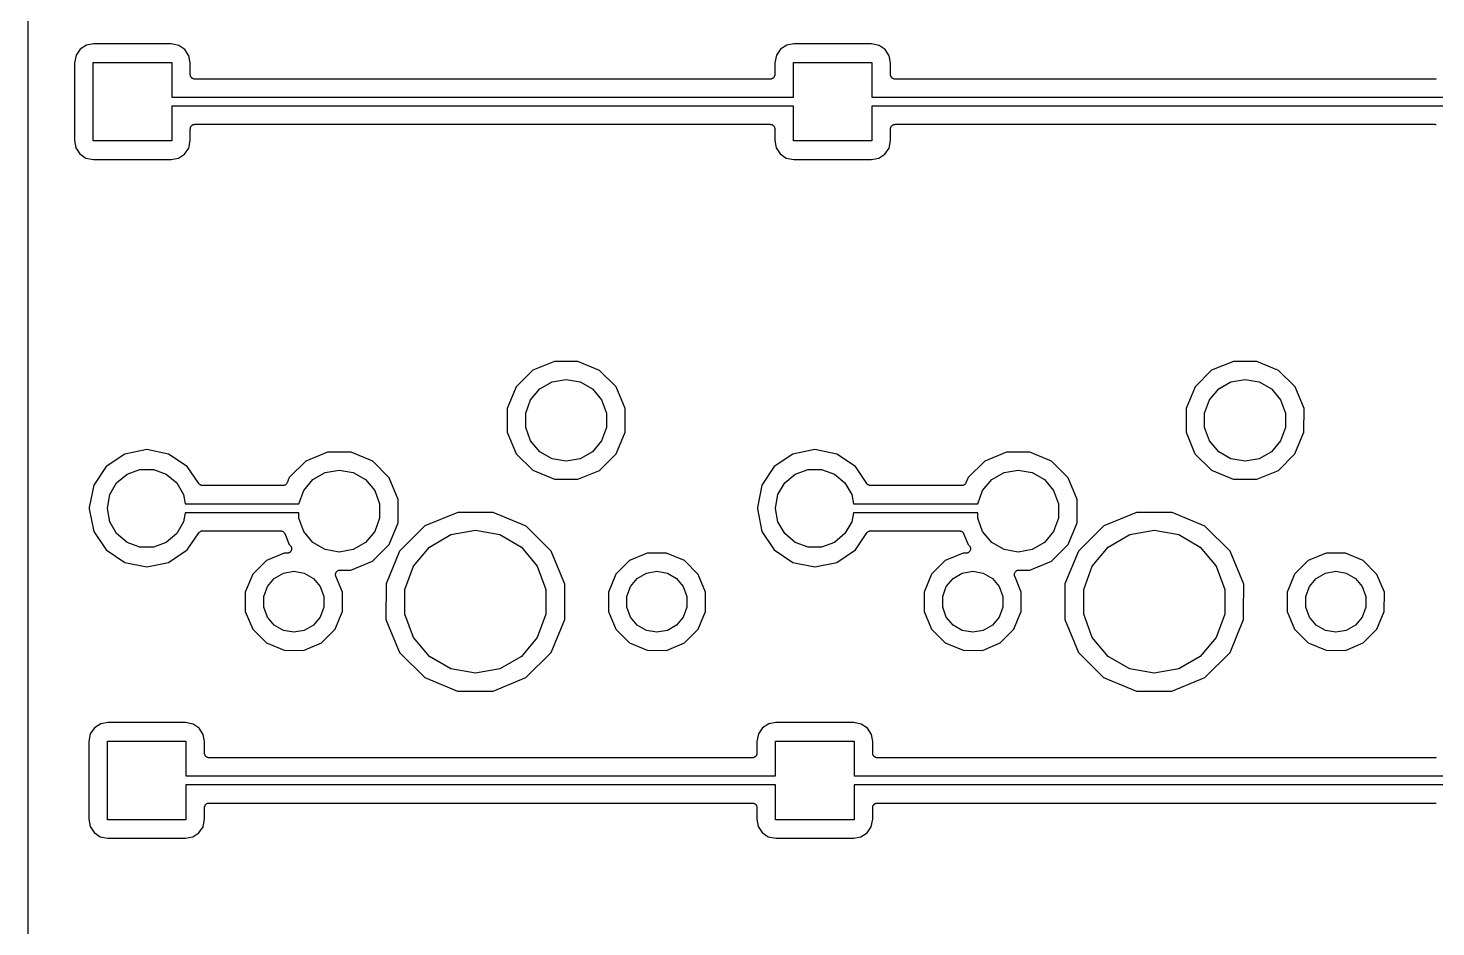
# Model space of a CAD drawing. Extents: x 37 to 156, y -136 to -20.
# Drawn here: x 37.48 to 76.88, y -78.1 to -52.94 of the extents above; entities that cross this region are included whole.
import ezdxf

# ---------------------------------------------------------------- set-up
doc = ezdxf.new("R2010")
doc.units = 0
doc.header["$MEASUREMENT"] = 0
doc.layers.add('BLACK', color=7, linetype='CONTINUOUS')

msp = doc.modelspace()

# ---------------------------------------------------------------- linework, layer by layer
at = {"layer": 'Black'}
for p, q in [((37.483, -53.9), (37.483, -47.346)), ((38.9389, -53.5288), (38.8229, -53.6985)), ((39.1125, -53.4171), (38.9389, -53.5288)), ((39.3118, -53.3796), (39.1125, -53.4171)), ((41.4873, -53.3796), (39.3118, -53.3796)), ((41.7015, -53.4229), (41.4873, -53.3796)), ((41.8712, -53.5389), (41.7015, -53.4229)), ((41.9829, -53.7125), (41.8712, -53.5389)), ((58.5389, -53.5288), (58.4229, -53.6985)), ((58.7125, -53.4171), (58.5389, -53.5288)), ((58.9118, -53.3796), (58.7125, -53.4171)), ((61.0873, -53.3796), (58.9118, -53.3796)), ((61.3015, -53.4229), (61.0873, -53.3796)), ((61.4712, -53.5389), (61.3015, -53.4229)), ((61.5829, -53.7125), (61.4712, -53.5389)), ((37.483, -64.2721), (37.483, -53.9)), ((38.8229, -53.6985), (38.7796, -53.9127)), ((38.7796, -53.9127), (38.7796, -56.0882)), ((39.3, -56.1), (39.3, -53.9)), ((39.3, -53.9), (41.5, -53.9)), ((41.5, -53.9), (41.5, -54.875)), ((42.0204, -53.9118), (41.9829, -53.7125)), ((42.0204, -54.24), (42.0204, -53.9118)), ((58.4229, -53.6985), (58.3796, -53.9127)), ((58.3796, -53.9127), (58.3796, -54.24)), ((58.9, -54.875), (58.9, -53.9)), ((58.9, -53.9), (61.1, -53.9)), ((61.1, -53.9), (61.1, -54.875)), ((61.6204, -53.9118), (61.5829, -53.7125)), ((61.6204, -54.24), (61.6204, -53.9118)), ((42.0224, -54.2509), (42.0204, -54.24)), ((42.0224, -54.2621), (42.0224, -54.2509)), ((42.0262, -54.2725), (42.0224, -54.2621)), ((42.0281, -54.2834), (42.0262, -54.2725)), ((42.0337, -54.2931), (42.0281, -54.2834)), ((42.0375, -54.3035), (42.0337, -54.2931)), ((42.0446, -54.312), (42.0375, -54.3035)), ((42.0502, -54.3216), (42.0446, -54.312)), ((42.0587, -54.3288), (42.0502, -54.3216)), ((42.0658, -54.3373), (42.0587, -54.3288)), ((42.0754, -54.3428), (42.0658, -54.3373)), ((42.0839, -54.35), (42.0754, -54.3428)), ((42.0944, -54.3538), (42.0839, -54.35)), ((42.104, -54.3593), (42.0944, -54.3538)), ((42.1149, -54.3613), (42.104, -54.3593)), ((42.1254, -54.3651), (42.1149, -54.3613)), ((42.1365, -54.3651), (42.1254, -54.3651)), ((42.1474, -54.367), (42.1365, -54.3651)), ((58.2526, -54.367), (42.1474, -54.367)), ((58.2635, -54.3651), (58.2526, -54.367)), ((58.2746, -54.3651), (58.2635, -54.3651)), ((58.2851, -54.3613), (58.2746, -54.3651)), ((58.296, -54.3593), (58.2851, -54.3613)), ((58.3056, -54.3538), (58.296, -54.3593)), ((58.3161, -54.35), (58.3056, -54.3538)), ((58.3246, -54.3428), (58.3161, -54.35)), ((58.3342, -54.3373), (58.3246, -54.3428)), ((58.3413, -54.3288), (58.3342, -54.3373)), ((58.3498, -54.3216), (58.3413, -54.3288)), ((58.3554, -54.312), (58.3498, -54.3216)), ((58.3625, -54.3035), (58.3554, -54.312)), ((58.3663, -54.2931), (58.3625, -54.3035)), ((58.3719, -54.2834), (58.3663, -54.2931)), ((58.3738, -54.2725), (58.3719, -54.2834)), ((58.3776, -54.2621), (58.3738, -54.2725)), ((58.3796, -54.24), (58.3776, -54.2509)), ((58.3776, -54.2509), (58.3776, -54.2621)), ((61.6224, -54.2509), (61.6204, -54.24)), ((61.6224, -54.2621), (61.6224, -54.2509)), ((61.6262, -54.2725), (61.6224, -54.2621)), ((61.6281, -54.2834), (61.6262, -54.2725)), ((61.6337, -54.2931), (61.6281, -54.2834)), ((61.6375, -54.3035), (61.6337, -54.2931)), ((61.6446, -54.312), (61.6375, -54.3035)), ((61.6502, -54.3216), (61.6446, -54.312)), ((61.6587, -54.3288), (61.6502, -54.3216)), ((61.6658, -54.3373), (61.6587, -54.3288)), ((61.6754, -54.3428), (61.6658, -54.3373)), ((61.6839, -54.35), (61.6754, -54.3428)), ((61.6944, -54.3538), (61.6839, -54.35)), ((61.704, -54.3593), (61.6944, -54.3538)), ((61.7149, -54.3613), (61.704, -54.3593)), ((61.7254, -54.3651), (61.7149, -54.3613)), ((61.7365, -54.3651), (61.7254, -54.3651)), ((61.7474, -54.367), (61.7365, -54.3651)), ((76.8526, -54.367), (61.7474, -54.367)), ((76.8635, -54.3651), (76.8526, -54.367)), ((76.8746, -54.3651), (76.8635, -54.3651)), ((76.8851, -54.3613), (76.8746, -54.3651)), ((41.5, -54.875), (58.9, -54.875)), ((58.9, -55.125), (41.5, -55.125)), ((41.5, -55.125), (41.5, -56.1)), ((58.9, -56.1), (58.9, -55.125)), ((61.1, -54.875), (77.5, -54.875)), ((77.5, -55.125), (61.1, -55.125)), ((61.1, -55.125), (61.1, -56.1)), ((42.0204, -55.76), (42.0224, -55.7491)), ((42.0204, -56.0873), (42.0204, -55.76)), ((42.0224, -55.7379), (42.0262, -55.7275)), ((42.0224, -55.7491), (42.0224, -55.7379)), ((42.0262, -55.7275), (42.0281, -55.7166)), ((42.0281, -55.7166), (42.0337, -55.7069)), ((42.0337, -55.7069), (42.0375, -55.6965)), ((42.0375, -55.6965), (42.0446, -55.688)), ((42.0446, -55.688), (42.0502, -55.6784)), ((42.0502, -55.6784), (42.0587, -55.6712)), ((42.0587, -55.6712), (42.0658, -55.6627)), ((42.0658, -55.6627), (42.0754, -55.6572)), ((42.0754, -55.6572), (42.0839, -55.65)), ((42.0839, -55.65), (42.0944, -55.6462)), ((42.0944, -55.6462), (42.104, -55.6407)), ((42.104, -55.6407), (42.1149, -55.6387)), ((42.1149, -55.6387), (42.1254, -55.6349)), ((42.1254, -55.6349), (42.1365, -55.6349)), ((42.1365, -55.6349), (42.1474, -55.633)), ((42.1474, -55.633), (58.2526, -55.633)), ((58.2526, -55.633), (58.2635, -55.6349)), ((58.2635, -55.6349), (58.2746, -55.6349)), ((58.2746, -55.6349), (58.2851, -55.6387)), ((58.2851, -55.6387), (58.296, -55.6407)), ((58.296, -55.6407), (58.3056, -55.6462)), ((58.3056, -55.6462), (58.3161, -55.65)), ((58.3161, -55.65), (58.3246, -55.6572)), ((58.3246, -55.6572), (58.3342, -55.6627)), ((58.3342, -55.6627), (58.3413, -55.6712)), ((58.3413, -55.6712), (58.3498, -55.6784)), ((58.3498, -55.6784), (58.3554, -55.688)), ((58.3554, -55.688), (58.3625, -55.6965)), ((58.3625, -55.6965), (58.3663, -55.7069)), ((58.3663, -55.7069), (58.3719, -55.7166)), ((58.3719, -55.7166), (58.3738, -55.7275)), ((58.3738, -55.7275), (58.3776, -55.7379)), ((58.3776, -55.7379), (58.3776, -55.7491)), ((58.3776, -55.7491), (58.3796, -55.76)), ((58.3796, -55.76), (58.3796, -56.0882)), ((61.6204, -55.76), (61.6224, -55.7491)), ((61.6204, -56.0873), (61.6204, -55.76)), ((61.6224, -55.7379), (61.6262, -55.7275)), ((61.6224, -55.7491), (61.6224, -55.7379)), ((61.6262, -55.7275), (61.6281, -55.7166)), ((61.6281, -55.7166), (61.6337, -55.7069)), ((61.6337, -55.7069), (61.6375, -55.6965)), ((61.6375, -55.6965), (61.6446, -55.688)), ((61.6446, -55.688), (61.6502, -55.6784)), ((61.6502, -55.6784), (61.6587, -55.6712)), ((61.6587, -55.6712), (61.6658, -55.6627)), ((61.6658, -55.6627), (61.6754, -55.6572)), ((61.6754, -55.6572), (61.6839, -55.65)), ((61.6839, -55.65), (61.6944, -55.6462)), ((61.6944, -55.6462), (61.704, -55.6407)), ((61.704, -55.6407), (61.7149, -55.6387)), ((61.7149, -55.6387), (61.7254, -55.6349)), ((61.7254, -55.6349), (61.7365, -55.6349)), ((61.7365, -55.6349), (61.7474, -55.633)), ((61.7474, -55.633), (76.8526, -55.633)), ((76.8526, -55.633), (76.8635, -55.6349)), ((76.8635, -55.6349), (76.8746, -55.6349)), ((76.8746, -55.6349), (76.8851, -55.6387)), ((38.7796, -56.0882), (38.8171, -56.2875)), ((38.8171, -56.2875), (38.9288, -56.4611)), ((41.5, -56.1), (39.3, -56.1)), ((41.8611, -56.4712), (41.9771, -56.3015)), ((41.9771, -56.3015), (42.0204, -56.0873)), ((58.3796, -56.0882), (58.4171, -56.2875)), ((58.4171, -56.2875), (58.5288, -56.4611)), ((61.1, -56.1), (58.9, -56.1)), ((61.4611, -56.4712), (61.5771, -56.3015)), ((61.5771, -56.3015), (61.6204, -56.0873)), ((38.9288, -56.4611), (39.0985, -56.5771)), ((39.0985, -56.5771), (39.3127, -56.6204)), ((39.3127, -56.6204), (41.4882, -56.6204)), ((41.4882, -56.6204), (41.6875, -56.5829)), ((41.6875, -56.5829), (41.8611, -56.4712)), ((58.5288, -56.4611), (58.6985, -56.5771)), ((58.6985, -56.5771), (58.9127, -56.6204)), ((58.9127, -56.6204), (61.0882, -56.6204)), ((61.0882, -56.6204), (61.2875, -56.5829)), ((61.2875, -56.5829), (61.4611, -56.4712)), ((51.606, -62.5195), (51.1412, -62.9836)), ((52.213, -62.2687), (51.606, -62.5195)), ((52.8698, -62.2693), (52.213, -62.2687)), ((53.4764, -62.5212), (52.8698, -62.2693)), ((53.9405, -62.986), (53.4764, -62.5212)), ((70.606, -62.5195), (70.1412, -62.9836)), ((71.213, -62.2687), (70.606, -62.5195)), ((71.8698, -62.2693), (71.213, -62.2687)), ((72.4764, -62.5212), (71.8698, -62.2693)), ((72.9405, -62.986), (72.4764, -62.5212)), ((51.1412, -62.9836), (50.8893, -63.5902)), ((51.8025, -63.0411), (52.1476, -62.8418)), ((52.1476, -62.8418), (52.54, -62.7726)), ((52.54, -62.7726), (52.9324, -62.8418)), ((52.9324, -62.8418), (53.2775, -63.0411)), ((54.1913, -63.593), (53.9405, -62.986)), ((70.1412, -62.9836), (69.8893, -63.5902)), ((70.8025, -63.0411), (71.1476, -62.8418)), ((71.1476, -62.8418), (71.54, -62.7726)), ((71.54, -62.7726), (71.9324, -62.8418)), ((71.9324, -62.8418), (72.2775, -63.0411)), ((73.1913, -63.593), (72.9405, -62.986)), ((51.4101, -63.7208), (51.5464, -63.3463)), ((51.5464, -63.3463), (51.8025, -63.0411)), ((53.2775, -63.0411), (53.5336, -63.3463)), ((53.5336, -63.3463), (53.6699, -63.7208)), ((70.4101, -63.7208), (70.5464, -63.3463)), ((70.5464, -63.3463), (70.8025, -63.0411)), ((72.2775, -63.0411), (72.5336, -63.3463)), ((72.5336, -63.3463), (72.6699, -63.7208)), ((50.8893, -63.5902), (50.8887, -64.247)), ((51.4101, -64.1192), (51.4101, -63.7208)), ((53.6699, -63.7208), (53.6699, -64.1192)), ((54.1907, -64.2498), (54.1913, -63.593)), ((69.8893, -63.5902), (69.8887, -64.247)), ((70.4101, -64.1192), (70.4101, -63.7208)), ((72.6699, -63.7208), (72.6699, -64.1192)), ((73.1907, -64.2498), (73.1913, -63.593)), ((51.5464, -64.4937), (51.4101, -64.1192)), ((53.6699, -64.1192), (53.5336, -64.4937)), ((70.5464, -64.4937), (70.4101, -64.1192)), ((72.6699, -64.1192), (72.5336, -64.4937)), ((37.483, -66.346), (37.483, -64.2721)), ((50.8887, -64.247), (51.1395, -64.854)), ((51.8025, -64.7989), (51.5464, -64.4937)), ((53.5336, -64.4937), (53.2775, -64.7989)), ((53.9388, -64.8564), (54.1907, -64.2498)), ((69.8887, -64.247), (70.1395, -64.854)), ((70.8025, -64.7989), (70.5464, -64.4937)), ((72.5336, -64.4937), (72.2775, -64.7989)), ((72.9388, -64.8564), (73.1907, -64.2498)), ((40.1856, -64.8627), (39.6647, -65.2107)), ((40.8, -64.7405), (40.1856, -64.8627)), ((41.4144, -64.8627), (40.8, -64.7405)), ((41.9353, -65.2107), (41.4144, -64.8627)), ((45.863, -64.8087), (45.256, -65.0595)), ((46.5198, -64.8093), (45.863, -64.8087)), ((47.1264, -65.0612), (46.5198, -64.8093)), ((51.1395, -64.854), (51.6036, -65.3188)), ((52.1476, -64.9982), (51.8025, -64.7989)), ((52.54, -65.0674), (52.1476, -64.9982)), ((52.9324, -64.9982), (52.54, -65.0674)), ((53.2775, -64.7989), (52.9324, -64.9982)), ((53.474, -65.3205), (53.9388, -64.8564)), ((58.8856, -64.8627), (58.3647, -65.2107)), ((59.5, -64.7405), (58.8856, -64.8627)), ((60.1144, -64.8627), (59.5, -64.7405)), ((60.6353, -65.2107), (60.1144, -64.8627)), ((64.863, -64.8087), (64.256, -65.0595)), ((65.5198, -64.8093), (64.863, -64.8087)), ((66.1264, -65.0612), (65.5198, -64.8093)), ((70.1395, -64.854), (70.6036, -65.3188)), ((71.1476, -64.9982), (70.8025, -64.7989)), ((71.54, -65.0674), (71.1476, -64.9982)), ((71.9324, -64.9982), (71.54, -65.0674)), ((72.2775, -64.7989), (71.9324, -64.9982)), ((72.474, -65.3205), (72.9388, -64.8564)), ((39.6647, -65.2107), (39.3167, -65.7316)), ((40.25, -65.4232), (40.609, -65.2925)), ((40.609, -65.2925), (40.991, -65.2925)), ((40.991, -65.2925), (41.35, -65.4232)), ((42.2559, -65.6906), (41.9353, -65.2107)), ((45.256, -65.0595), (44.7912, -65.5236)), ((45.4525, -65.5811), (45.7976, -65.3818)), ((45.7976, -65.3818), (46.19, -65.3126)), ((46.19, -65.3126), (46.5824, -65.3818)), ((46.5824, -65.3818), (46.9275, -65.5811)), ((47.5905, -65.526), (47.1264, -65.0612)), ((51.6036, -65.3188), (52.2102, -65.5707)), ((52.867, -65.5713), (53.474, -65.3205)), ((58.3647, -65.2107), (58.0167, -65.7316)), ((58.95, -65.4232), (59.309, -65.2925)), ((59.309, -65.2925), (59.691, -65.2925)), ((59.691, -65.2925), (60.05, -65.4232)), ((60.9559, -65.6906), (60.6353, -65.2107)), ((64.256, -65.0595), (63.7912, -65.5236)), ((64.4525, -65.5811), (64.7976, -65.3818)), ((64.7976, -65.3818), (65.19, -65.3126)), ((65.19, -65.3126), (65.5824, -65.3818)), ((65.5824, -65.3818), (65.9275, -65.5811)), ((66.5905, -65.526), (66.1264, -65.0612)), ((70.6036, -65.3188), (71.2102, -65.5707)), ((71.867, -65.5713), (72.474, -65.3205)), ((39.3167, -65.7316), (39.192, -66.3585)), ((39.7663, -65.9996), (39.9574, -65.6687)), ((39.9574, -65.6687), (40.25, -65.4232)), ((41.35, -65.4232), (41.6426, -65.6687)), ((41.6426, -65.6687), (41.8337, -65.9996)), ((42.2683, -65.7035), (42.2559, -65.6906)), ((42.2798, -65.7173), (42.2683, -65.7035)), ((42.2835, -65.7194), (42.2798, -65.7173)), ((42.2864, -65.7224), (42.2835, -65.7194)), ((42.3025, -65.7304), (42.2864, -65.7224)), ((42.318, -65.7393), (42.3025, -65.7304)), ((42.3222, -65.7401), (42.318, -65.7393)), ((42.3259, -65.7419), (42.3222, -65.7401)), ((42.3438, -65.7439), (42.3259, -65.7419)), ((42.3615, -65.747), (42.3438, -65.7439)), ((44.6136, -65.747), (42.3615, -65.747)), ((44.6218, -65.7456), (44.6136, -65.747)), ((44.6301, -65.7459), (44.6218, -65.7456)), ((44.6433, -65.7418), (44.6301, -65.7459)), ((44.657, -65.7393), (44.6433, -65.7418)), ((44.6642, -65.7352), (44.657, -65.7393)), ((44.6722, -65.7327), (44.6642, -65.7352)), ((44.6832, -65.7242), (44.6722, -65.7327)), ((44.6952, -65.7173), (44.6832, -65.7242)), ((44.7006, -65.7109), (44.6952, -65.7173)), ((44.7072, -65.7059), (44.7006, -65.7109)), ((44.7147, -65.6942), (44.7072, -65.7059)), ((44.7236, -65.6835), (44.7147, -65.6942)), ((44.7264, -65.6757), (44.7236, -65.6835)), ((44.7309, -65.6687), (44.7264, -65.6757)), ((44.7912, -65.5236), (44.7309, -65.6687)), ((45.1964, -65.8863), (45.4525, -65.5811)), ((46.9275, -65.5811), (47.1836, -65.8863)), ((47.8413, -66.133), (47.5905, -65.526)), ((52.2102, -65.5707), (52.867, -65.5713)), ((58.0167, -65.7316), (57.892, -66.3585)), ((58.4663, -65.9996), (58.6574, -65.6687)), ((58.6574, -65.6687), (58.95, -65.4232)), ((60.05, -65.4232), (60.3426, -65.6687)), ((60.3426, -65.6687), (60.5337, -65.9996)), ((60.9683, -65.7035), (60.9559, -65.6906)), ((60.9798, -65.7173), (60.9683, -65.7035)), ((60.9835, -65.7194), (60.9798, -65.7173)), ((60.9864, -65.7224), (60.9835, -65.7194)), ((61.0025, -65.7304), (60.9864, -65.7224)), ((61.018, -65.7393), (61.0025, -65.7304)), ((61.0222, -65.7401), (61.018, -65.7393)), ((61.0259, -65.7419), (61.0222, -65.7401)), ((61.0438, -65.7439), (61.0259, -65.7419)), ((61.0615, -65.747), (61.0438, -65.7439)), ((63.6136, -65.747), (61.0615, -65.747)), ((63.6218, -65.7456), (63.6136, -65.747)), ((63.6301, -65.7459), (63.6218, -65.7456)), ((63.6433, -65.7418), (63.6301, -65.7459)), ((63.657, -65.7393), (63.6433, -65.7418)), ((63.6642, -65.7352), (63.657, -65.7393)), ((63.6722, -65.7327), (63.6642, -65.7352)), ((63.6832, -65.7242), (63.6722, -65.7327)), ((63.6952, -65.7173), (63.6832, -65.7242)), ((63.7006, -65.7109), (63.6952, -65.7173)), ((63.7072, -65.7059), (63.7006, -65.7109)), ((63.7147, -65.6942), (63.7072, -65.7059)), ((63.7236, -65.6835), (63.7147, -65.6942)), ((63.7264, -65.6757), (63.7236, -65.6835)), ((63.7309, -65.6687), (63.7264, -65.6757)), ((63.7912, -65.5236), (63.7309, -65.6687)), ((64.1964, -65.8863), (64.4525, -65.5811)), ((65.9275, -65.5811), (66.1836, -65.8863)), ((66.8413, -66.133), (66.5905, -65.526)), ((71.2102, -65.5707), (71.867, -65.5713)), ((39.7, -66.3758), (39.7663, -65.9996)), ((41.8337, -65.9996), (41.8787, -66.255)), ((45.0622, -66.255), (45.1964, -65.8863)), ((47.1836, -65.8863), (47.3199, -66.2608)), ((47.8411, -66.3459), (47.8413, -66.133)), ((58.4, -66.3758), (58.4663, -65.9996)), ((60.5337, -65.9996), (60.5787, -66.255)), ((64.0622, -66.255), (64.1964, -65.8863)), ((66.1836, -65.8863), (66.3199, -66.2608)), ((66.8411, -66.3459), (66.8413, -66.133)), ((37.483, -83.2721), (37.483, -66.346)), ((39.192, -66.3585), (39.192, -66.4015)), ((39.192, -66.4015), (39.3167, -67.0284)), ((39.7, -66.3842), (39.7, -66.3758)), ((39.7663, -66.7604), (39.7, -66.3842)), ((41.8787, -66.505), (41.8337, -66.7604)), ((41.8787, -66.255), (45.0622, -66.255)), ((45.0601, -66.505), (41.8787, -66.505)), ((45.0601, -66.6592), (45.0601, -66.505)), ((47.3199, -66.2608), (47.3199, -66.6592)), ((47.8407, -66.7898), (47.8411, -66.3459)), ((49.5045, -66.4977), (48.5846, -66.8778)), ((50.4998, -66.4985), (49.5045, -66.4977)), ((51.4191, -66.8802), (50.4998, -66.4985)), ((57.892, -66.3585), (57.892, -66.4015)), ((57.892, -66.4015), (58.0167, -67.0284)), ((58.4, -66.3842), (58.4, -66.3758)), ((58.4663, -66.7604), (58.4, -66.3842)), ((60.5787, -66.505), (60.5337, -66.7604)), ((60.5787, -66.255), (64.0622, -66.255)), ((64.0601, -66.505), (60.5787, -66.505)), ((64.0601, -66.6592), (64.0601, -66.505)), ((66.3199, -66.2608), (66.3199, -66.6592)), ((66.8407, -66.7898), (66.8411, -66.3459)), ((68.5045, -66.4977), (67.5846, -66.8778)), ((69.4998, -66.4985), (68.5045, -66.4977)), ((70.4191, -66.8802), (69.4998, -66.4985)), ((39.9574, -67.0913), (39.7663, -66.7604)), ((41.8337, -66.7604), (41.6426, -67.0913)), ((45.1964, -67.0337), (45.0601, -66.6592)), ((47.3199, -66.6592), (47.1836, -67.0337)), ((47.5888, -67.3964), (47.8407, -66.7898)), ((48.5846, -66.8778), (47.8802, -67.5809)), ((52.1222, -67.5846), (51.4191, -66.8802)), ((58.6574, -67.0913), (58.4663, -66.7604)), ((60.5337, -66.7604), (60.3426, -67.0913)), ((64.1964, -67.0337), (64.0601, -66.6592)), ((66.3199, -66.6592), (66.1836, -67.0337)), ((66.5888, -67.3964), (66.8407, -66.7898)), ((67.5846, -66.8778), (66.8802, -67.5809)), ((71.1222, -67.5846), (70.4191, -66.8802)), ((39.3167, -67.0284), (39.6647, -67.5493)), ((40.25, -67.3368), (39.9574, -67.0913)), ((40.609, -67.4675), (40.25, -67.3368)), ((41.35, -67.3368), (40.991, -67.4675)), ((41.6426, -67.0913), (41.35, -67.3368)), ((41.9353, -67.5493), (42.2559, -67.0694)), ((42.2559, -67.0694), (42.2683, -67.0565)), ((42.2683, -67.0565), (42.2798, -67.0427)), ((42.2798, -67.0427), (42.2835, -67.0406)), ((42.2835, -67.0406), (42.2864, -67.0376)), ((42.2864, -67.0376), (42.3025, -67.0296)), ((42.3025, -67.0296), (42.318, -67.0207)), ((42.318, -67.0207), (42.3222, -67.0199)), ((42.3222, -67.0199), (42.3259, -67.0181)), ((42.3259, -67.0181), (42.3438, -67.0161)), ((42.3438, -67.0161), (42.3615, -67.013)), ((42.3615, -67.013), (44.5472, -67.013)), ((44.5472, -67.013), (44.5555, -67.0145)), ((44.5555, -67.0145), (44.5639, -67.0141)), ((44.5639, -67.0141), (44.577, -67.0183)), ((44.577, -67.0183), (44.5906, -67.0207)), ((44.5906, -67.0207), (44.5979, -67.0249)), ((44.5979, -67.0249), (44.6059, -67.0274)), ((44.6059, -67.0274), (44.6169, -67.0358)), ((44.6169, -67.0358), (44.6288, -67.0427)), ((44.6288, -67.0427), (44.6342, -67.0492)), ((44.6342, -67.0492), (44.6409, -67.0543)), ((44.6409, -67.0543), (44.6483, -67.0659)), ((44.6483, -67.0659), (44.6572, -67.0765)), ((44.6572, -67.0765), (44.66, -67.0844)), ((44.66, -67.0844), (44.6645, -67.0915)), ((44.6645, -67.0915), (44.7895, -67.394)), ((45.4525, -67.3389), (45.1964, -67.0337)), ((45.7976, -67.5382), (45.4525, -67.3389)), ((46.9275, -67.3389), (46.5824, -67.5382)), ((47.1836, -67.0337), (46.9275, -67.3389)), ((48.7134, -67.4667), (49.3154, -67.1192)), ((49.3154, -67.1192), (50, -66.9985)), ((50, -66.9985), (50.6846, -67.1192)), ((50.6846, -67.1192), (51.2865, -67.4667)), ((58.0167, -67.0284), (58.3647, -67.5493)), ((58.95, -67.3368), (58.6574, -67.0913)), ((59.309, -67.4675), (58.95, -67.3368)), ((60.05, -67.3368), (59.691, -67.4675)), ((60.3426, -67.0913), (60.05, -67.3368)), ((60.6353, -67.5493), (60.9559, -67.0694)), ((60.9559, -67.0694), (60.9683, -67.0565)), ((60.9683, -67.0565), (60.9798, -67.0427)), ((60.9798, -67.0427), (60.9835, -67.0406)), ((60.9835, -67.0406), (60.9864, -67.0376)), ((60.9864, -67.0376), (61.0025, -67.0296)), ((61.0025, -67.0296), (61.018, -67.0207)), ((61.018, -67.0207), (61.0222, -67.0199)), ((61.0222, -67.0199), (61.0259, -67.0181)), ((61.0259, -67.0181), (61.0438, -67.0161)), ((61.0438, -67.0161), (61.0615, -67.013)), ((61.0615, -67.013), (63.5472, -67.013)), ((63.5472, -67.013), (63.5555, -67.0145)), ((63.5555, -67.0145), (63.5639, -67.0141)), ((63.5639, -67.0141), (63.577, -67.0183)), ((63.577, -67.0183), (63.5906, -67.0207)), ((63.5906, -67.0207), (63.5979, -67.0249)), ((63.5979, -67.0249), (63.6059, -67.0274)), ((63.6059, -67.0274), (63.6169, -67.0358)), ((63.6169, -67.0358), (63.6288, -67.0427)), ((63.6288, -67.0427), (63.6342, -67.0492)), ((63.6342, -67.0492), (63.6409, -67.0543)), ((63.6409, -67.0543), (63.6483, -67.0659)), ((63.6483, -67.0659), (63.6572, -67.0765)), ((63.6572, -67.0765), (63.66, -67.0844)), ((63.66, -67.0844), (63.6645, -67.0915)), ((63.6645, -67.0915), (63.7895, -67.394)), ((64.4525, -67.3389), (64.1964, -67.0337)), ((64.7976, -67.5382), (64.4525, -67.3389)), ((65.9275, -67.3389), (65.5824, -67.5382)), ((66.1836, -67.0337), (65.9275, -67.3389)), ((67.7134, -67.4667), (68.3154, -67.1192)), ((68.3154, -67.1192), (69, -66.9985)), ((69, -66.9985), (69.6846, -67.1192)), ((69.6846, -67.1192), (70.2865, -67.4667)), ((39.6647, -67.5493), (40.1856, -67.8973)), ((40.991, -67.4675), (40.609, -67.4675)), ((41.4144, -67.8973), (41.9353, -67.5493)), ((44.6509, -67.6409), (44.1513, -67.8473)), ((44.7297, -67.6409), (44.6509, -67.6409)), ((44.7461, -67.6381), (44.7297, -67.6409)), ((44.7626, -67.6366), (44.7461, -67.6381)), ((44.7676, -67.6343), (44.7626, -67.6366)), ((44.7731, -67.6333), (44.7676, -67.6343)), ((44.7875, -67.625), (44.7731, -67.6333)), ((44.8026, -67.618), (44.7875, -67.625)), ((44.7895, -67.394), (44.8197, -67.4242)), ((44.8065, -67.6141), (44.8026, -67.618)), ((44.8114, -67.6113), (44.8065, -67.6141)), ((44.822, -67.5986), (44.8114, -67.6113)), ((44.8197, -67.4242), (44.8292, -67.4378)), ((44.8338, -67.5869), (44.822, -67.5986)), ((44.8292, -67.4378), (44.8399, -67.4505)), ((44.8361, -67.5818), (44.8338, -67.5869)), ((44.8397, -67.5775), (44.8361, -67.5818)), ((44.8454, -67.5619), (44.8397, -67.5775)), ((44.8399, -67.4505), (44.8418, -67.4558)), ((44.8418, -67.4558), (44.845, -67.4604)), ((44.845, -67.4604), (44.8492, -67.4764)), ((44.8525, -67.5469), (44.8454, -67.5619)), ((44.8492, -67.4764), (44.8549, -67.492)), ((44.8529, -67.5413), (44.8525, -67.5469)), ((44.8549, -67.5361), (44.8529, -67.5413)), ((44.8549, -67.492), (44.8549, -67.4976)), ((44.8549, -67.4976), (44.8563, -67.503)), ((44.8563, -67.503), (44.8549, -67.5195)), ((44.8549, -67.5195), (44.8549, -67.5361)), ((46.19, -67.6074), (45.7976, -67.5382)), ((46.5824, -67.5382), (46.19, -67.6074)), ((47.124, -67.8605), (47.5888, -67.3964)), ((47.8802, -67.5809), (47.4985, -68.5002)), ((48.2666, -67.9992), (48.7134, -67.4667)), ((51.2865, -67.4667), (51.7334, -67.9992)), ((52.5023, -68.5045), (52.1222, -67.5846)), ((54.8109, -67.6409), (54.3113, -67.8473)), ((55.3515, -67.6413), (54.8109, -67.6409)), ((55.8508, -67.8487), (55.3515, -67.6413)), ((58.3647, -67.5493), (58.8856, -67.8973)), ((59.691, -67.4675), (59.309, -67.4675)), ((60.1144, -67.8973), (60.6353, -67.5493)), ((63.6509, -67.6409), (63.1513, -67.8473)), ((63.7297, -67.6409), (63.6509, -67.6409)), ((63.7461, -67.6381), (63.7297, -67.6409)), ((63.7626, -67.6366), (63.7461, -67.6381)), ((63.7676, -67.6343), (63.7626, -67.6366)), ((63.7731, -67.6333), (63.7676, -67.6343)), ((63.7875, -67.625), (63.7731, -67.6333)), ((63.8026, -67.618), (63.7875, -67.625)), ((63.7895, -67.394), (63.8197, -67.4242)), ((63.8065, -67.6141), (63.8026, -67.618)), ((63.8114, -67.6113), (63.8065, -67.6141)), ((63.822, -67.5986), (63.8114, -67.6113)), ((63.8197, -67.4242), (63.8292, -67.4378)), ((63.8338, -67.5869), (63.822, -67.5986)), ((63.8292, -67.4378), (63.8399, -67.4505)), ((63.8361, -67.5818), (63.8338, -67.5869)), ((63.8397, -67.5775), (63.8361, -67.5818)), ((63.8454, -67.5619), (63.8397, -67.5775)), ((63.8399, -67.4505), (63.8418, -67.4558)), ((63.8418, -67.4558), (63.845, -67.4604)), ((63.845, -67.4604), (63.8492, -67.4764)), ((63.8525, -67.5469), (63.8454, -67.5619)), ((63.8492, -67.4764), (63.8549, -67.492)), ((63.8529, -67.5413), (63.8525, -67.5469)), ((63.8549, -67.5361), (63.8529, -67.5413)), ((63.8549, -67.492), (63.8549, -67.4976)), ((63.8549, -67.4976), (63.8563, -67.503)), ((63.8563, -67.503), (63.8549, -67.5195)), ((63.8549, -67.5195), (63.8549, -67.5361)), ((65.19, -67.6074), (64.7976, -67.5382)), ((65.5824, -67.5382), (65.19, -67.6074)), ((66.124, -67.8605), (66.5888, -67.3964)), ((66.8802, -67.5809), (66.4985, -68.5002)), ((67.2666, -67.9992), (67.7134, -67.4667)), ((70.2865, -67.4667), (70.7334, -67.9992)), ((71.5023, -68.5045), (71.1222, -67.5846)), ((73.8109, -67.6409), (73.3113, -67.8473)), ((74.3515, -67.6413), (73.8109, -67.6409)), ((74.8508, -67.8487), (74.3515, -67.6413)), ((40.1856, -67.8973), (40.8, -68.0195)), ((40.8, -68.0195), (41.4144, -67.8973)), ((44.1513, -67.8473), (43.7687, -68.2292)), ((44.6279, -68.1974), (44.92, -68.1458)), ((44.92, -68.1458), (45.2121, -68.1974)), ((46.1122, -68.1606), (46.1224, -68.1513)), ((46.1224, -68.1513), (46.1314, -68.1407)), ((46.1314, -68.1407), (46.1386, -68.1365)), ((46.1386, -68.1365), (46.1448, -68.1308)), ((46.1448, -68.1308), (46.1576, -68.1256)), ((46.1576, -68.1256), (46.1696, -68.1186)), ((46.1696, -68.1186), (46.1778, -68.1172)), ((46.1778, -68.1172), (46.1855, -68.114)), ((46.1855, -68.114), (46.1994, -68.1134)), ((46.1994, -68.1134), (46.213, -68.111)), ((46.213, -68.111), (46.517, -68.1113)), ((46.517, -68.1113), (47.124, -67.8605)), ((48.0289, -68.6524), (48.2666, -67.9992)), ((51.7334, -67.9992), (51.9711, -68.6524)), ((54.3113, -67.8473), (53.9287, -68.2292)), ((54.7879, -68.1974), (55.08, -68.1458)), ((55.08, -68.1458), (55.3721, -68.1974)), ((56.2327, -68.2313), (55.8508, -67.8487)), ((58.8856, -67.8973), (59.5, -68.0195)), ((59.5, -68.0195), (60.1144, -67.8973)), ((63.1513, -67.8473), (62.7687, -68.2292)), ((63.6279, -68.1974), (63.92, -68.1458)), ((63.92, -68.1458), (64.2121, -68.1974)), ((65.1122, -68.1606), (65.1224, -68.1513)), ((65.1224, -68.1513), (65.1314, -68.1407)), ((65.1314, -68.1407), (65.1386, -68.1365)), ((65.1386, -68.1365), (65.1448, -68.1308)), ((65.1448, -68.1308), (65.1576, -68.1256)), ((65.1576, -68.1256), (65.1696, -68.1186)), ((65.1696, -68.1186), (65.1778, -68.1172)), ((65.1778, -68.1172), (65.1855, -68.114)), ((65.1855, -68.114), (65.1994, -68.1134)), ((65.1994, -68.1134), (65.213, -68.111)), ((65.213, -68.111), (65.517, -68.1113)), ((65.517, -68.1113), (66.124, -67.8605)), ((67.0289, -68.6524), (67.2666, -67.9992)), ((70.7334, -67.9992), (70.9711, -68.6524)), ((73.3113, -67.8473), (72.9287, -68.2292)), ((73.7879, -68.1974), (74.08, -68.1458)), ((74.08, -68.1458), (74.3721, -68.1974)), ((75.2327, -68.2313), (74.8508, -67.8487)), ((43.7687, -68.2292), (43.5613, -68.7285)), ((44.1803, -68.5729), (44.371, -68.3457)), ((44.371, -68.3457), (44.6279, -68.1974)), ((45.2121, -68.1974), (45.469, -68.3457)), ((45.469, -68.3457), (45.6597, -68.5729)), ((46.086, -68.2434), (46.0878, -68.2297)), ((46.0878, -68.2516), (46.086, -68.2434)), ((46.0878, -68.2297), (46.0879, -68.2159)), ((46.0878, -68.26), (46.0878, -68.2516)), ((46.0925, -68.273), (46.0878, -68.26)), ((46.0879, -68.2159), (46.0907, -68.208)), ((46.0907, -68.208), (46.0918, -68.1997)), ((46.0918, -68.1997), (46.0982, -68.1874)), ((46.0955, -68.2865), (46.0925, -68.273)), ((46.2791, -68.7309), (46.0955, -68.2865)), ((46.0982, -68.1874), (46.103, -68.1744)), ((46.103, -68.1744), (46.1084, -68.168)), ((46.1084, -68.168), (46.1122, -68.1606)), ((47.4985, -68.5002), (47.4977, -69.4955)), ((52.5016, -69.2942), (52.5023, -68.5045)), ((53.9287, -68.2292), (53.7213, -68.7285)), ((54.3403, -68.5729), (54.531, -68.3457)), ((54.531, -68.3457), (54.7879, -68.1974)), ((55.3721, -68.1974), (55.629, -68.3457)), ((55.629, -68.3457), (55.8197, -68.5729)), ((56.4391, -68.7309), (56.2327, -68.2313)), ((62.7687, -68.2292), (62.5613, -68.7285)), ((63.1803, -68.5729), (63.371, -68.3457)), ((63.371, -68.3457), (63.6279, -68.1974)), ((64.2121, -68.1974), (64.469, -68.3457)), ((64.469, -68.3457), (64.6597, -68.5729)), ((65.086, -68.2434), (65.0878, -68.2297)), ((65.0878, -68.2516), (65.086, -68.2434)), ((65.0878, -68.2297), (65.0879, -68.2159)), ((65.0878, -68.26), (65.0878, -68.2516)), ((65.0925, -68.273), (65.0878, -68.26)), ((65.0879, -68.2159), (65.0907, -68.208)), ((65.0907, -68.208), (65.0918, -68.1997)), ((65.0918, -68.1997), (65.0982, -68.1874)), ((65.0955, -68.2865), (65.0925, -68.273)), ((65.2791, -68.7309), (65.0955, -68.2865)), ((65.0982, -68.1874), (65.103, -68.1744)), ((65.103, -68.1744), (65.1084, -68.168)), ((65.1084, -68.168), (65.1122, -68.1606)), ((66.4985, -68.5002), (66.4977, -69.4955)), ((71.5016, -69.2942), (71.5023, -68.5045)), ((72.9287, -68.2292), (72.7213, -68.7285)), ((73.3403, -68.5729), (73.531, -68.3457)), ((73.531, -68.3457), (73.7879, -68.1974)), ((74.3721, -68.1974), (74.629, -68.3457)), ((74.629, -68.3457), (74.8197, -68.5729)), ((75.4391, -68.7309), (75.2327, -68.2313)), ((43.5613, -68.7285), (43.5609, -69.2691)), ((44.0788, -68.8517), (44.1803, -68.5729)), ((44.0788, -69.1483), (44.0788, -68.8517)), ((45.6597, -68.5729), (45.7612, -68.8517)), ((45.7612, -68.8517), (45.7612, -69.1483)), ((46.2787, -69.2715), (46.2791, -68.7309)), ((48.0289, -69.3476), (48.0289, -68.6524)), ((51.9711, -68.6524), (51.9711, -69.3476)), ((53.7213, -68.7285), (53.7209, -69.2691)), ((54.2388, -68.8517), (54.3403, -68.5729)), ((54.2388, -69.1483), (54.2388, -68.8517)), ((55.8197, -68.5729), (55.9212, -68.8517)), ((55.9212, -68.8517), (55.9212, -69.1483)), ((56.4387, -69.2715), (56.4391, -68.7309)), ((62.5613, -68.7285), (62.5609, -69.2691)), ((63.0788, -68.8517), (63.1803, -68.5729)), ((63.0788, -69.1483), (63.0788, -68.8517)), ((64.6597, -68.5729), (64.7612, -68.8517)), ((64.7612, -68.8517), (64.7612, -69.1483)), ((65.2787, -69.2715), (65.2791, -68.7309)), ((67.0289, -69.3476), (67.0289, -68.6524)), ((70.9711, -68.6524), (70.9711, -69.3476)), ((72.7213, -68.7285), (72.7209, -69.2691)), ((73.2388, -68.8517), (73.3403, -68.5729)), ((73.2388, -69.1483), (73.2388, -68.8517)), ((74.8197, -68.5729), (74.9212, -68.8517)), ((74.9212, -68.8517), (74.9212, -69.1483)), ((75.4387, -69.2715), (75.4391, -68.7309)), ((43.5609, -69.2691), (43.7673, -69.7687)), ((44.1803, -69.4271), (44.0788, -69.1483)), ((45.7612, -69.1483), (45.6597, -69.4271)), ((46.1954, -69.4719), (46.2787, -69.2715)), ((52.5015, -69.4998), (52.5016, -69.2942)), ((52.5016, -69.2942), (52.5016, -69.2942)), ((53.7209, -69.2691), (53.9273, -69.7687)), ((54.3403, -69.4271), (54.2388, -69.1483)), ((55.9212, -69.1483), (55.8197, -69.4271)), ((56.2313, -69.7708), (56.4387, -69.2715)), ((62.5609, -69.2691), (62.7673, -69.7687)), ((63.1803, -69.4271), (63.0788, -69.1483)), ((64.7612, -69.1483), (64.6597, -69.4271)), ((65.1954, -69.4719), (65.2787, -69.2715)), ((71.5015, -69.4998), (71.5016, -69.2942)), ((71.5016, -69.2942), (71.5016, -69.2942)), ((72.7209, -69.2691), (72.9273, -69.7687)), ((73.3403, -69.4271), (73.2388, -69.1483)), ((74.9212, -69.1483), (74.8197, -69.4271)), ((75.2313, -69.7708), (75.4387, -69.2715)), ((44.371, -69.6543), (44.1803, -69.4271)), ((44.6279, -69.8026), (44.371, -69.6543)), ((45.469, -69.6543), (45.2121, -69.8026)), ((45.6597, -69.4271), (45.469, -69.6543)), ((46.0713, -69.7708), (46.1954, -69.4719)), ((47.4977, -69.4955), (47.8778, -70.4154)), ((48.2666, -70.0008), (48.0289, -69.3476)), ((51.9711, -69.3476), (51.7334, -70.0008)), ((52.1198, -70.4191), (52.5015, -69.4998)), ((54.531, -69.6543), (54.3403, -69.4271)), ((54.7879, -69.8026), (54.531, -69.6543)), ((55.629, -69.6543), (55.3721, -69.8026)), ((55.8197, -69.4271), (55.629, -69.6543)), ((63.371, -69.6543), (63.1803, -69.4271)), ((63.6279, -69.8026), (63.371, -69.6543)), ((64.469, -69.6543), (64.2121, -69.8026)), ((64.6597, -69.4271), (64.469, -69.6543)), ((65.0713, -69.7708), (65.1954, -69.4719)), ((66.4977, -69.4955), (66.8778, -70.4154)), ((67.2666, -70.0008), (67.0289, -69.3476)), ((70.9711, -69.3476), (70.7334, -70.0008)), ((71.1198, -70.4191), (71.5015, -69.4998)), ((73.531, -69.6543), (73.3403, -69.4271)), ((73.7879, -69.8026), (73.531, -69.6543)), ((74.629, -69.6543), (74.3721, -69.8026)), ((74.8197, -69.4271), (74.629, -69.6543)), ((43.7673, -69.7687), (44.1492, -70.1513)), ((44.92, -69.8541), (44.6279, -69.8026)), ((45.2121, -69.8026), (44.92, -69.8541)), ((45.6887, -70.1527), (46.0713, -69.7708)), ((48.7134, -70.5332), (48.2666, -70.0008)), ((51.7334, -70.0008), (51.2865, -70.5332)), ((53.9273, -69.7687), (54.3092, -70.1513)), ((55.08, -69.8541), (54.7879, -69.8026)), ((55.3721, -69.8026), (55.08, -69.8541)), ((55.8487, -70.1527), (56.2313, -69.7708)), ((62.7673, -69.7687), (63.1492, -70.1513)), ((63.92, -69.8541), (63.6279, -69.8026)), ((64.2121, -69.8026), (63.92, -69.8541)), ((64.6887, -70.1527), (65.0713, -69.7708)), ((67.7134, -70.5332), (67.2666, -70.0008)), ((70.7334, -70.0008), (70.2865, -70.5332)), ((72.9273, -69.7687), (73.3092, -70.1513)), ((74.08, -69.8541), (73.7879, -69.8026)), ((74.3721, -69.8026), (74.08, -69.8541)), ((74.8487, -70.1527), (75.2313, -69.7708)), ((44.1492, -70.1513), (44.6485, -70.3587)), ((44.6485, -70.3587), (45.1891, -70.3591)), ((45.1891, -70.3591), (45.6887, -70.1527)), ((47.8778, -70.4154), (48.5809, -71.1198)), ((51.4154, -71.1222), (52.1198, -70.4191)), ((54.3092, -70.1513), (54.8085, -70.3587)), ((54.8085, -70.3587), (55.3491, -70.3591)), ((55.3491, -70.3591), (55.8487, -70.1527)), ((63.1492, -70.1513), (63.6485, -70.3587)), ((63.6485, -70.3587), (64.1891, -70.3591)), ((64.1891, -70.3591), (64.6887, -70.1527)), ((66.8778, -70.4154), (67.5809, -71.1198)), ((70.4154, -71.1222), (71.1198, -70.4191)), ((73.3092, -70.1513), (73.8085, -70.3587)), ((73.8085, -70.3587), (74.3491, -70.3591)), ((74.3491, -70.3591), (74.8487, -70.1527)), ((49.3154, -70.8808), (48.7134, -70.5332)), ((50, -71.0015), (49.3154, -70.8808)), ((50.6846, -70.8808), (50, -71.0015)), ((51.2865, -70.5332), (50.6846, -70.8808)), ((68.3154, -70.8808), (67.7134, -70.5332)), ((69, -71.0015), (68.3154, -70.8808)), ((69.6846, -70.8808), (69, -71.0015)), ((70.2865, -70.5332), (69.6846, -70.8808)), ((48.5809, -71.1198), (49.5002, -71.5015)), ((50.4955, -71.5023), (51.4154, -71.1222)), ((67.5809, -71.1198), (68.5002, -71.5015)), ((69.4955, -71.5023), (70.4154, -71.1222)), ((49.5002, -71.5015), (50.4955, -71.5023)), ((68.5002, -71.5015), (69.4955, -71.5023)), ((39.5125, -72.4171), (39.3389, -72.5288)), ((39.7118, -72.3796), (39.5125, -72.4171)), ((41.8873, -72.3796), (39.7118, -72.3796)), ((42.1015, -72.4229), (41.8873, -72.3796)), ((42.2712, -72.5389), (42.1015, -72.4229)), ((58.2125, -72.4171), (58.0389, -72.5288)), ((58.4118, -72.3796), (58.2125, -72.4171)), ((60.5873, -72.3796), (58.4118, -72.3796)), ((60.8015, -72.4229), (60.5873, -72.3796)), ((60.9712, -72.5389), (60.8015, -72.4229)), ((39.2229, -72.6985), (39.1796, -72.9127)), ((39.3389, -72.5288), (39.2229, -72.6985)), ((42.3829, -72.7125), (42.2712, -72.5389)), ((42.4204, -72.9118), (42.3829, -72.7125)), ((57.9229, -72.6985), (57.8796, -72.9127)), ((58.0389, -72.5288), (57.9229, -72.6985)), ((61.0829, -72.7125), (60.9712, -72.5389)), ((61.1204, -72.9118), (61.0829, -72.7125)), ((39.1796, -72.9127), (39.1796, -75.0882)), ((39.7, -75.1), (39.7, -72.9)), ((39.7, -72.9), (41.9, -72.9)), ((41.9, -72.9), (41.9, -73.875)), ((42.4204, -73.24), (42.4204, -72.9118)), ((42.4224, -73.2509), (42.4204, -73.24)), ((42.4224, -73.2621), (42.4224, -73.2509)), ((42.4262, -73.2725), (42.4224, -73.2621)), ((42.4281, -73.2834), (42.4262, -73.2725)), ((57.8738, -73.2725), (57.8719, -73.2834)), ((57.8776, -73.2621), (57.8738, -73.2725)), ((57.8796, -73.24), (57.8776, -73.2509)), ((57.8776, -73.2509), (57.8776, -73.2621)), ((57.8796, -72.9127), (57.8796, -73.24)), ((58.4, -73.875), (58.4, -72.9)), ((58.4, -72.9), (60.6, -72.9)), ((60.6, -72.9), (60.6, -73.875)), ((61.1204, -73.24), (61.1204, -72.9118)), ((61.1224, -73.2509), (61.1204, -73.24)), ((61.1224, -73.2621), (61.1224, -73.2509)), ((61.1262, -73.2725), (61.1224, -73.2621)), ((61.1281, -73.2834), (61.1262, -73.2725)), ((42.4337, -73.2931), (42.4281, -73.2834)), ((42.4375, -73.3035), (42.4337, -73.2931)), ((42.4446, -73.312), (42.4375, -73.3035)), ((42.4502, -73.3216), (42.4446, -73.312)), ((42.4587, -73.3288), (42.4502, -73.3216)), ((42.4658, -73.3373), (42.4587, -73.3288)), ((42.4754, -73.3428), (42.4658, -73.3373)), ((42.4839, -73.35), (42.4754, -73.3428)), ((42.4944, -73.3538), (42.4839, -73.35)), ((42.504, -73.3593), (42.4944, -73.3538)), ((42.5149, -73.3613), (42.504, -73.3593)), ((42.5254, -73.3651), (42.5149, -73.3613)), ((42.5365, -73.3651), (42.5254, -73.3651)), ((42.5474, -73.367), (42.5365, -73.3651)), ((57.7526, -73.367), (42.5474, -73.367)), ((57.7635, -73.3651), (57.7526, -73.367)), ((57.7746, -73.3651), (57.7635, -73.3651)), ((57.7851, -73.3613), (57.7746, -73.3651)), ((57.796, -73.3593), (57.7851, -73.3613)), ((57.8056, -73.3538), (57.796, -73.3593)), ((57.8161, -73.35), (57.8056, -73.3538)), ((57.8246, -73.3428), (57.8161, -73.35)), ((57.8342, -73.3373), (57.8246, -73.3428)), ((57.8413, -73.3288), (57.8342, -73.3373)), ((57.8498, -73.3216), (57.8413, -73.3288)), ((57.8554, -73.312), (57.8498, -73.3216)), ((57.8625, -73.3035), (57.8554, -73.312)), ((57.8663, -73.2931), (57.8625, -73.3035)), ((57.8719, -73.2834), (57.8663, -73.2931)), ((61.1337, -73.2931), (61.1281, -73.2834)), ((61.1375, -73.3035), (61.1337, -73.2931)), ((61.1446, -73.312), (61.1375, -73.3035)), ((61.1502, -73.3216), (61.1446, -73.312)), ((61.1587, -73.3288), (61.1502, -73.3216)), ((61.1658, -73.3373), (61.1587, -73.3288)), ((61.1754, -73.3428), (61.1658, -73.3373)), ((61.1839, -73.35), (61.1754, -73.3428)), ((61.1944, -73.3538), (61.1839, -73.35)), ((61.204, -73.3593), (61.1944, -73.3538)), ((61.2149, -73.3613), (61.204, -73.3593)), ((61.2254, -73.3651), (61.2149, -73.3613)), ((61.2365, -73.3651), (61.2254, -73.3651)), ((61.2474, -73.367), (61.2365, -73.3651)), ((76.8526, -73.367), (61.2474, -73.367)), ((76.8635, -73.3651), (76.8526, -73.367)), ((76.8746, -73.3651), (76.8635, -73.3651)), ((76.8851, -73.3613), (76.8746, -73.3651)), ((41.9, -73.875), (58.4, -73.875)), ((60.6, -73.875), (77.5, -73.875)), ((58.4, -74.125), (41.9, -74.125)), ((41.9, -74.125), (41.9, -75.1)), ((58.4, -75.1), (58.4, -74.125)), ((77.5, -74.125), (60.6, -74.125)), ((60.6, -74.125), (60.6, -75.1)), ((42.4204, -74.76), (42.4224, -74.7491)), ((42.4204, -75.0873), (42.4204, -74.76)), ((42.4224, -74.7379), (42.4262, -74.7275)), ((42.4224, -74.7491), (42.4224, -74.7379)), ((42.4262, -74.7275), (42.4281, -74.7166)), ((42.4281, -74.7166), (42.4337, -74.7069)), ((42.4337, -74.7069), (42.4375, -74.6965)), ((42.4375, -74.6965), (42.4446, -74.688)), ((42.4446, -74.688), (42.4502, -74.6784)), ((42.4502, -74.6784), (42.4587, -74.6712)), ((42.4587, -74.6712), (42.4658, -74.6627)), ((42.4658, -74.6627), (42.4754, -74.6572)), ((42.4754, -74.6572), (42.4839, -74.65)), ((42.4839, -74.65), (42.4944, -74.6462)), ((42.4944, -74.6462), (42.504, -74.6407)), ((42.504, -74.6407), (42.5149, -74.6387)), ((42.5149, -74.6387), (42.5254, -74.6349)), ((42.5254, -74.6349), (42.5365, -74.6349)), ((42.5365, -74.6349), (42.5474, -74.633)), ((42.5474, -74.633), (57.7526, -74.633)), ((57.7526, -74.633), (57.7635, -74.6349)), ((57.7635, -74.6349), (57.7746, -74.6349)), ((57.7746, -74.6349), (57.7851, -74.6387)), ((57.7851, -74.6387), (57.796, -74.6407)), ((57.796, -74.6407), (57.8056, -74.6462)), ((57.8056, -74.6462), (57.8161, -74.65)), ((57.8161, -74.65), (57.8246, -74.6572)), ((57.8246, -74.6572), (57.8342, -74.6627)), ((57.8342, -74.6627), (57.8413, -74.6712)), ((57.8413, -74.6712), (57.8498, -74.6784)), ((57.8498, -74.6784), (57.8554, -74.688)), ((57.8554, -74.688), (57.8625, -74.6965)), ((57.8625, -74.6965), (57.8663, -74.7069)), ((57.8663, -74.7069), (57.8719, -74.7166)), ((57.8719, -74.7166), (57.8738, -74.7275)), ((57.8738, -74.7275), (57.8776, -74.7379)), ((57.8776, -74.7379), (57.8776, -74.7491)), ((57.8776, -74.7491), (57.8796, -74.76)), ((57.8796, -74.76), (57.8796, -75.0882)), ((61.1204, -74.76), (61.1224, -74.7491)), ((61.1204, -75.0873), (61.1204, -74.76)), ((61.1224, -74.7379), (61.1262, -74.7275)), ((61.1224, -74.7491), (61.1224, -74.7379)), ((61.1262, -74.7275), (61.1281, -74.7166)), ((61.1281, -74.7166), (61.1337, -74.7069)), ((61.1337, -74.7069), (61.1375, -74.6965)), ((61.1375, -74.6965), (61.1446, -74.688)), ((61.1446, -74.688), (61.1502, -74.6784)), ((61.1502, -74.6784), (61.1587, -74.6712)), ((61.1587, -74.6712), (61.1658, -74.6627)), ((61.1658, -74.6627), (61.1754, -74.6572)), ((61.1754, -74.6572), (61.1839, -74.65)), ((61.1839, -74.65), (61.1944, -74.6462)), ((61.1944, -74.6462), (61.204, -74.6407)), ((61.204, -74.6407), (61.2149, -74.6387)), ((61.2149, -74.6387), (61.2254, -74.6349)), ((61.2254, -74.6349), (61.2365, -74.6349)), ((61.2365, -74.6349), (61.2474, -74.633)), ((61.2474, -74.633), (76.8526, -74.633)), ((76.8526, -74.633), (76.8635, -74.6349)), ((76.8635, -74.6349), (76.8746, -74.6349)), ((76.8746, -74.6349), (76.8851, -74.6387)), ((39.1796, -75.0882), (39.2171, -75.2875)), ((41.9, -75.1), (39.7, -75.1)), ((42.3771, -75.3015), (42.4204, -75.0873)), ((57.8796, -75.0882), (57.9171, -75.2875)), ((60.6, -75.1), (58.4, -75.1)), ((61.0771, -75.3015), (61.1204, -75.0873)), ((39.2171, -75.2875), (39.3288, -75.4611)), ((39.3288, -75.4611), (39.4985, -75.5771)), ((39.4985, -75.5771), (39.7127, -75.6204)), ((39.7127, -75.6204), (41.8882, -75.6204)), ((41.8882, -75.6204), (42.0875, -75.5829)), ((42.0875, -75.5829), (42.2611, -75.4712)), ((42.2611, -75.4712), (42.3771, -75.3015)), ((57.9171, -75.2875), (58.0288, -75.4611)), ((58.0288, -75.4611), (58.1985, -75.5771)), ((58.1985, -75.5771), (58.4127, -75.6204)), ((58.4127, -75.6204), (60.5882, -75.6204)), ((60.5882, -75.6204), (60.7875, -75.5829)), ((60.7875, -75.5829), (60.9611, -75.4712)), ((60.9611, -75.4712), (61.0771, -75.3015))]:
    msp.add_line(p, q, dxfattribs=at)

doc.saveas('drawing.dxf')
